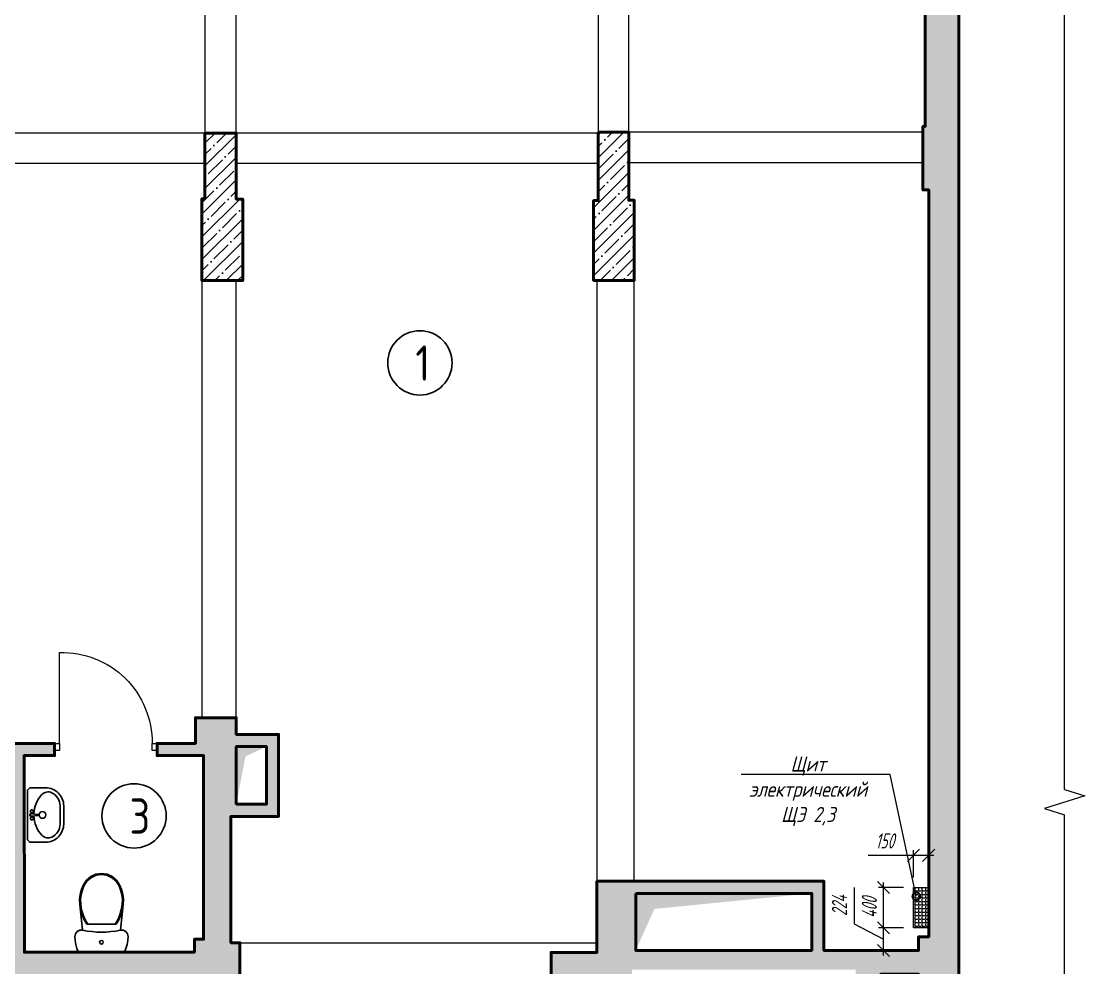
# Model space of a CAD drawing. Header units: millimetres. Extents: x -85477 to 745244, y -3684 to 128206.
# Drawn here: x 648261 to 658800, y 78401 to 87779 of the extents above; entities that cross this region are included whole.
import ezdxf
from ezdxf import colors
from ezdxf.entities.mleader import LeaderData, LeaderLine
from ezdxf.math import Vec2, Vec3

# ---------------------------------------------------------------- set-up
doc = ezdxf.new("R2010")
doc.units = ezdxf.units.MM
doc.linetypes.add('ACAD_ISO02W100', pattern=[15, 12, -3])
doc.layers.add('SANTEH', color=30, linetype='Continuous')
for name, color, linetype, lineweight in [('РАЗМЕРЫ', 5, 'Continuous', 15), ('СТЕНЫ 01', 7, 'Continuous', 50), ('ТЕКСТ', 106, 'Continuous', 20)]:
    doc.layers.add(name, color=color, linetype=linetype, lineweight=lineweight)
doc.layers.add('ШТРИХОВКА', color=3, linetype='Continuous', transparency=0.5)
doc.styles.add('ism - 01', font='simplex.shx', dxfattribs={"width": 0.62, "oblique": 15, "height": 150})
doc.styles.add('ism - 02', font='simplex.shx', dxfattribs={"width": 0.8, "oblique": 15, "height": 150})
doc.styles.add('TITLE', font='romant.shx', dxfattribs={"width": 0.8})
doc.dimstyles.new('ism - 01', dxfattribs={"dimtxt": 150, "dimasz": 120, "dimexe": 50, "dimexo": 100, "dimgap": 65, "dimtad": 1, "dimdec": 0, "dimtxsty": 'ism - 01', "dimblk": 'OBLIQUE', "dimcen": 0, "dimdle": 50, "dimadec": 0, "dimazin": 0, "dimtfac": 1, "dimtdec": 0, "dimtmove": 0, "dimatfit": 3, "dimldrblk": 'OBLIQUE', "dimfxl": 1, "dimlwd": -1, "dimlwe": -1, "dimarcsym": 0})

# ---------------------------------------------------------------- blocks, each defined once
blk = doc.blocks.new('*U125')
at = {"layer": 'РАЗМЕРЫ', "color": 0, "ltscale": 100}
for p, q in [((0, -11842.5), (0, 200)), ((200, -11905), (-200, -12030)), ((0, -11842.5), (200, -11905)), ((-200, -12030), (0, -12092.5)), ((0, -24135), (0, -12092.5))]:
    blk.add_line(p, q, dxfattribs=at)
blk = doc.blocks.new('WC LT_99')
at = {"layer": 'SANTEH', "linetype": 'Continuous'}
for p, q in [((17.6, 619.2), (7.9, 587.1)), ((31.1, 650), (17.6, 619.2)), ((408.9, 650), (31.1, 650)), ((422.4, 619.2), (408.9, 650)), ((432.1, 587.1), (422.4, 619.2)), ((2, 554), (0, 520.5)), ((7.9, 587.1), (2, 554)), ((438, 554), (432.1, 587.1)), ((440, 520.5), (438, 554)), ((0, 520.5), (5.1, 497.8)), ((5.1, 497.8), (19.5, 479.5)), ((19.5, 479.5), (40.4, 469.1)), ((40.4, 469.1), (63.7, 468.6)), ((63.7, 468.6), (41, 257)), ((376.3, 468.6), (399.6, 469.1)), ((399, 257), (376.3, 468.6)), ((399.6, 469.1), (420.5, 479.5)), ((420.5, 479.5), (434.9, 497.8)), ((434.9, 497.8), (440, 520.5)), ((76.7, 381.4), (60, 341.4)), ((85.7, 381.4), (68.5, 341.2)), ((97.9, 419.3), (76.7, 381.4)), ((107.5, 419.3), (85.7, 381.4)), ((342.1, 419.3), (97.9, 419.3)), ((354.3, 381.4), (332.5, 419.3)), ((363.3, 381.4), (342.1, 419.3)), ((371.5, 341.2), (354.3, 381.4)), ((380, 341.4), (363.3, 381.4)), ((48.1, 299.7), (41, 257)), ((60, 341.4), (48.1, 299.7)), ((56.2, 299.2), (49, 256.1)), ((68.5, 341.2), (56.2, 299.2)), ((383.8, 299.2), (371.5, 341.2)), ((391.9, 299.7), (380, 341.4)), ((391, 256.1), (383.8, 299.2)), ((399, 257), (391.9, 299.7)), ((41, 257), (39.4, 214.7)), ((39.4, 214.7), (43.9, 172.6)), ((49, 256.1), (47.5, 215)), ((47.5, 215), (51.9, 174)), ((388.1, 174), (392.5, 215)), ((392.5, 215), (391, 256.1)), ((396.1, 172.6), (400.6, 214.7)), ((400.6, 214.7), (399, 257)), ((43.9, 172.6), (54.3, 131.6)), ((51.9, 174), (62, 134.1)), ((54.3, 131.6), (70.5, 92.4)), ((62, 134.1), (77.7, 96)), ((70.5, 92.4), (96.5, 54.4)), ((77.7, 96), (102.5, 59.8)), ((337.5, 59.8), (362.3, 96)), ((343.5, 54.4), (369.5, 92.4)), ((362.3, 96), (378, 134.1)), ((369.5, 92.4), (385.7, 131.6)), ((378, 134.1), (388.1, 174)), ((385.7, 131.6), (396.1, 172.6)), ((96.5, 54.4), (132, 25)), ((102.5, 59.8), (136.3, 31.8)), ((132, 25), (174.3, 6.4)), ((136.3, 31.8), (176.5, 14.1)), ((174.3, 6.4), (220, 0)), ((176.5, 14.1), (220, 8)), ((220, 8), (263.5, 14.1)), ((220, 0), (265.7, 6.4)), ((263.5, 14.1), (303.7, 31.8)), ((265.7, 6.4), (308, 25)), ((303.7, 31.8), (337.5, 59.8)), ((308, 25), (343.5, 54.4))]:
    blk.add_line(p, q, dxfattribs=at)
blk.add_lwpolyline([(376.3, 468.6), (337.6, 475.4), (298.5, 480.3), (259.3, 483.3), (220, 484.3), (180.7, 483.3), (141.5, 480.3), (102.4, 475.4), (63.7, 468.6)], dxfattribs=at)
blk.add_circle((220, 567.4), 15, dxfattribs=at)
blk = doc.blocks.new('s_46')
at = {"ltscale": 600}
h = blk.add_hatch(color=256, dxfattribs=at)
edge = h.paths.add_edge_path()
edge.add_line((13.5, 62), (14.2, 54.1))
edge.add_ellipse((4.2, 52.3), major_axis=(-10.1, 0), ratio=1, start_angle=540, end_angle=550.17546, ccw=False)
edge.add_arc((4.2, 52.3), 10.1, 270, 360, ccw=False)
edge.add_line((4.2, 42.2), (4.2, 41.3))
edge.add_line((4.2, 41.3), (11.9, 41.3))
edge.add_arc((4.2, 52.3), 13.4, 304.69813, 406.48477)
h.paths.add_polyline_path([(4.2, 41.3), (-3.4, 41.3, 0.152567), (4.2, 38.9)])
h.paths.add_polyline_path([(11.9, 41.3), (4.2, 41.3), (4.2, 38.9, 0.152567)])
h.paths.add_polyline_path([(-5.7, 54.1), (-5, 62, 0.475833), (-3.4, 41.3), (4.2, 41.3), (4.2, 42.2, -0.46724)])
for p, q in [((-5.9, 52.3), (-0.7, 110.5)), ((-5.9, 52.3), (-0.7, 110.5)), ((9.1, 110.5), (14.2, 54.1)), ((14.3, 52.3), (9.1, 110.5)), ((14.2, 54.1), (14.3, 52.3))]:
    blk.add_line(p, q, dxfattribs=at)
blk.add_lwpolyline([(-220.8, 171.3, -0.414214), (-70.8, 321.3), (79.2, 321.3, -0.414214), (229.2, 171.3), (229.2, 41.3), (209.2, 21.3), (-200.8, 21.3), (-220.8, 41.3)], format="xyb", close=True, dxfattribs=at)
blk.add_lwpolyline([(12.3, 75.4, 0.181638), (172.2, 141.5, 0.326351), (187.7, 222.7, 0.289814), (79.2, 291.3), (-70.8, 291.3, 0.289814), (-179.2, 222.7, 0.326351), (-163.8, 141.5, 0.181638), (-3.8, 75.4)], format="xyb", dxfattribs=at)
for points in [[(-16.8, 67.4), (-17, 67.5), (-17.2, 67.6), (-17.4, 67.6), (-17.6, 67.7), (-17.8, 67.8), (-18, 67.9), (-18.1, 68.1), (-18.2, 68.2), (-18.3, 68.4), (-18.4, 68.6), (-18.5, 68.8), (-18.7, 68.9), (-18.8, 69.1), (-18.9, 69.2), (-19.1, 69.3), (-19.3, 69.3), (-19.5, 69.3), (-19.7, 69.4), (-19.9, 69.4), (-20.1, 69.4), (-20.3, 69.4), (-20.5, 69.5), (-20.7, 69.6), (-20.8, 69.7), (-21, 69.9), (-21.1, 70), (-21.3, 70.2), (-21.4, 70.3), (-21.5, 70.4), (-21.7, 70.5), (-21.9, 70.5), (-22.1, 70.5), (-22.3, 70.5), (-22.5, 70.5), (-22.7, 70.4), (-22.9, 70.4), (-23.1, 70.4), (-23.3, 70.4), (-23.5, 70.5), (-23.7, 70.6), (-23.9, 70.7), (-24, 70.8), (-24.2, 70.9), (-24.4, 71), (-24.6, 71.1), (-24.7, 71.1), (-24.9, 71.1), (-25.1, 71), (-25.3, 71), (-25.5, 70.9), (-25.7, 70.8), (-25.9, 70.7), (-26.1, 70.6), (-26.3, 70.6), (-26.5, 70.6), (-26.7, 70.6), (-26.9, 70.7), (-27.1, 70.8), (-27.3, 70.8), (-27.5, 70.9), (-27.7, 70.9), (-27.8, 70.9), (-28, 70.8), (-28.2, 70.8), (-28.3, 70.6), (-28.5, 70.5), (-28.7, 70.4), (-28.9, 70.3), (-29.1, 70.2), (-29.3, 70.1), (-29.6, 70.1), (-29.9, 70.1), (-30.2, 70.1), (-30.5, 70), (-30.8, 69.8), (-31.1, 69.5), (-31.4, 69), (-31.6, 68.4), (-32.3, 68.5), (-32.8, 68.4), (-33.2, 68.3), (-33.5, 68.1), (-33.7, 67.8), (-33.9, 67.6), (-34, 67.3), (-34.1, 67.1), (-34.3, 66.9), (-34.5, 66.7), (-34.7, 66.6), (-34.9, 66.5), (-35.1, 66.4), (-35.2, 66.3), (-35.4, 66.2), (-35.5, 66), (-35.6, 65.9), (-35.6, 65.7), (-35.7, 65.5), (-35.7, 65.3), (-35.7, 65.1), (-35.8, 64.9), (-35.8, 64.7), (-35.9, 64.5), (-36, 64.3), (-36.2, 64.2), (-36.3, 64), (-36.5, 63.9), (-36.6, 63.8), (-36.8, 63.6), (-36.9, 63.5), (-37, 63.3), (-37, 63.1), (-37, 63), (-37, 62.8), (-37, 62.6), (-37, 62.3), (-37, 62.1), (-37, 61.9), (-37, 61.7), (-37.1, 61.5), (-37.2, 61.4), (-37.3, 61.2), (-37.4, 61), (-37.5, 60.8), (-37.6, 60.7), (-37.7, 60.5), (-37.8, 60.3), (-37.8, 60.1), (-37.7, 60), (-37.7, 59.8), (-37.6, 59.6), (-37.5, 59.4), (-37.4, 59.2), (-37.4, 59), (-37.4, 58.8), (-37.4, 58.6), (-37.4, 58.4), (-37.5, 58.2), (-37.6, 58), (-37.7, 57.8), (-37.7, 57.6), (-37.8, 57.4), (-37.8, 57.2), (-37.7, 57.1), (-37.6, 56.9), (-37.5, 56.7), (-37.4, 56.6), (-37.3, 56.4), (-37.2, 56.2), (-37.1, 56), (-37, 55.8), (-37, 55.6), (-37, 55.4), (-37, 55.2), (-37, 55), (-37, 54.8), (-37, 54.6), (-37, 54.4), (-37, 54.2), (-36.9, 54.1), (-36.8, 53.9), (-36.6, 53.8), (-36.5, 53.7), (-36.3, 53.5), (-36.2, 53.4), (-36, 53.2), (-35.9, 53.1), (-35.8, 52.9), (-35.8, 52.7), (-35.7, 52.5), (-35.7, 52.3), (-35.7, 52.1), (-35.6, 51.9), (-35.6, 51.7), (-35.5, 51.5), (-35.4, 51.4), (-35.2, 51.3), (-35.1, 51.2), (-34.9, 51.1), (-34.7, 51), (-34.5, 50.9), (-34.3, 50.8), (-34.2, 50.7), (-34, 50.5), (-33.9, 50.3), (-33.8, 50.1), (-33.8, 49.9), (-33.7, 49.8), (-33.6, 49.6), (-33.5, 49.4), (-33.4, 49.3), (-33.2, 49.2), (-33.1, 49.1), (-32.9, 49.1), (-32.7, 49), (-32.5, 49), (-32.2, 48.9), (-32.1, 48.9), (-31.9, 48.8), (-31.7, 48.7), (-31.6, 48.5), (-31.4, 48.3), (-31.3, 48.2), (-31.2, 48), (-31.1, 47.9), (-30.9, 47.7), (-30.8, 47.6), (-30.6, 47.6), (-30.4, 47.5), (-30.2, 47.5), (-30, 47.6), (-29.8, 47.6), (-29.6, 47.6), (-29.4, 47.6), (-29.2, 47.5), (-29, 47.4), (-28.8, 47.3), (-28.7, 47.2), (-28.5, 47.1), (-28.3, 46.9), (-28.2, 46.8), (-28, 46.7), (-27.8, 46.7), (-27.7, 46.7), (-27.5, 46.7), (-27.3, 46.7), (-27.1, 46.8), (-26.9, 46.9), (-26.7, 46.9), (-26.5, 47), (-26.3, 47), (-26.1, 46.9), (-25.9, 46.9), (-25.7, 46.8), (-25.5, 46.7), (-25.3, 46.6), (-25.1, 46.5), (-24.9, 46.5), (-24.7, 46.5), (-24.6, 46.5), (-24.4, 46.6), (-24.2, 46.7), (-24, 46.8), (-23.9, 46.9), (-23.7, 47), (-23.5, 47.1), (-23.3, 47.1), (-23.1, 47.2), (-22.9, 47.2), (-22.7, 47.1), (-22.5, 47.1), (-22.3, 47), (-22.1, 47), (-21.9, 47), (-21.7, 47.1), (-21.5, 47.1), (-21.4, 47.2), (-21.3, 47.4), (-21.1, 47.5), (-21, 47.7), (-20.8, 47.8), (-20.7, 48), (-20.5, 48.1), (-20.3, 48.1), (-20.1, 48.2), (-19.9, 48.2), (-19.7, 48.2), (-19.5, 48.2), (-19.3, 48.2), (-19.1, 48.3), (-18.9, 48.4), (-18.8, 48.5), (-18.7, 48.6), (-18.5, 48.8), (-18.4, 49), (-18.3, 49.2), (-18.2, 49.3), (-18.1, 49.5), (-18, 49.7), (-17.8, 49.8), (-17.6, 49.9), (-17.4, 49.9), (-17.2, 50), (-17, 50.1), (-16.8, 50.1), (-16.7, 50.2), (-16.5, 50.3), (-16.4, 50.5), (-16.3, 50.7), (-16.3, 50.8), (-16.2, 51), (-16.2, 51.3), (-16.1, 51.5), (-16, 51.6), (-15.9, 51.8), (-15.8, 52), (-15.6, 52.1), (-15.5, 52.2), (-15.3, 52.3), (-15.1, 52.4), (-15, 52.6), (-14.8, 52.7), (-14.7, 52.8), (-14.7, 53), (-14.6, 53.2), (-14.6, 53.4), (-14.6, 53.6), (-14.6, 53.8), (-14.6, 54), (-14.6, 54.2), (-14.5, 54.4), (-14.4, 54.6), (-14.3, 54.8), (-14.2, 54.9), (-14, 55.1), (-13.9, 55.2), (-13.7, 55.4), (-13.6, 55.5), (-13.6, 55.7), (-13.6, 55.9), (-13.6, 56.1), (-13.6, 56.3), (-13.7, 56.5), (-13.7, 56.7), (-13.8, 56.9), (-13.8, 57.1), (-13.8, 57.3), (-13.7, 57.5), (-13.7, 57.7), (-13.6, 57.9), (-13.5, 58.1), (-13.4, 58.2), (-13.3, 58.4), (-13.2, 58.6), (-13.2, 58.8), (-13.2, 59), (-13.3, 59.1), (-13.4, 59.3), (-13.5, 59.5), (-13.6, 59.7), (-13.7, 59.9), (-13.7, 60.1), (-13.8, 60.3), (-13.8, 60.5), (-13.8, 60.7), (-13.7, 60.9), (-13.7, 61.1), (-13.6, 61.3), (-13.6, 61.5), (-13.6, 61.7), (-13.6, 61.9), (-13.6, 62), (-13.7, 62.2), (-13.9, 62.3), (-14, 62.5), (-14.2, 62.6), (-14.3, 62.8), (-14.4, 63), (-14.5, 63.1), (-14.6, 63.3), (-14.6, 63.5), (-14.6, 63.8), (-14.6, 64), (-14.6, 64.2), (-14.6, 64.4), (-14.7, 64.6), (-14.7, 64.7), (-14.8, 64.9), (-15, 65), (-15.1, 65.1), (-15.3, 65.2), (-15.5, 65.3), (-15.6, 65.5), (-15.8, 65.6), (-15.9, 65.7), (-16, 65.9), (-16.1, 66.1), (-16.2, 66.3), (-16.2, 66.5), (-16.3, 66.7), (-16.3, 66.9), (-16.4, 67.1), (-16.5, 67.2), (-16.7, 67.3)], [(22.1, 61.1), (22, 61.3), (22, 61.5), (22, 61.7), (22, 61.9), (22.1, 62), (22.2, 62.2), (22.3, 62.3), (22.4, 62.5), (22.6, 62.6), (22.7, 62.8), (22.8, 63), (22.9, 63.1), (23, 63.3), (23, 63.5), (23, 63.8), (23, 64), (23, 64.2), (23, 64.4), (23.1, 64.6), (23.1, 64.7), (23.2, 64.9), (23.4, 65), (23.5, 65.1), (23.7, 65.2), (23.9, 65.3), (24.1, 65.5), (24.2, 65.6), (24.4, 65.7), (24.5, 65.9), (24.5, 66.1), (24.6, 66.3), (24.7, 66.5), (24.7, 66.7), (24.8, 66.9), (24.9, 67.1), (25, 67.2), (25.1, 67.3), (25.3, 67.4), (25.4, 67.5), (25.6, 67.6), (25.8, 67.6), (26, 67.7), (26.2, 67.8), (26.4, 67.9), (26.5, 68.1), (26.7, 68.2), (26.8, 68.4), (26.9, 68.6), (27, 68.8), (27.1, 68.9), (27.2, 69.1), (27.3, 69.2), (27.5, 69.3), (27.7, 69.3), (27.9, 69.3), (28.1, 69.4), (28.3, 69.4), (28.5, 69.4), (28.7, 69.4), (28.9, 69.5), (29.1, 69.6), (29.2, 69.7), (29.4, 69.9), (29.5, 70), (29.7, 70.2), (29.8, 70.3), (30, 70.4), (30.1, 70.5), (30.3, 70.5), (30.5, 70.5), (30.7, 70.5), (30.9, 70.5), (31.1, 70.4), (31.3, 70.4), (31.5, 70.4), (31.7, 70.4), (31.9, 70.5), (32.1, 70.6), (32.3, 70.7), (32.5, 70.8), (32.6, 70.9), (32.8, 71), (33, 71.1), (33.2, 71.1), (33.4, 71.1), (33.5, 71), (33.7, 71), (33.9, 70.9), (34.1, 70.8), (34.3, 70.7), (34.5, 70.6), (34.7, 70.6), (34.9, 70.6), (35.1, 70.6), (35.3, 70.7), (35.5, 70.8), (35.7, 70.8), (35.9, 70.9), (36.1, 70.9), (36.3, 70.9), (36.4, 70.8), (36.6, 70.8), (36.8, 70.6), (36.9, 70.5), (37.1, 70.4), (37.3, 70.3), (37.5, 70.2), (37.8, 70.1), (38, 70.1), (38.3, 70.1), (38.6, 70.1), (38.9, 70), (39.2, 69.8), (39.5, 69.5), (39.8, 69), (40.1, 68.4), (40.7, 68.5), (41.3, 68.4), (41.7, 68.3), (42, 68.1), (42.2, 67.8), (42.3, 67.6), (42.4, 67.3), (42.6, 67.1), (42.7, 66.9), (42.9, 66.7), (43.1, 66.6), (43.3, 66.5), (43.5, 66.4), (43.6, 66.3), (43.8, 66.2), (43.9, 66), (44, 65.9), (44.1, 65.7), (44.1, 65.5), (44.1, 65.3), (44.2, 65.1), (44.2, 64.9), (44.2, 64.7), (44.3, 64.5), (44.4, 64.3), (44.6, 64.2), (44.7, 64), (44.9, 63.9), (45.1, 63.8), (45.2, 63.6), (45.3, 63.5), (45.4, 63.3), (45.5, 63.1), (45.5, 63), (45.5, 62.8), (45.4, 62.6), (45.4, 62.3), (45.4, 62.1), (45.4, 61.9), (45.4, 61.7), (45.5, 61.5), (45.6, 61.4), (45.7, 61.2), (45.8, 61), (46, 60.8), (46.1, 60.7), (46.1, 60.5), (46.2, 60.3), (46.2, 60.1), (46.1, 60), (46.1, 59.8), (46, 59.6), (45.9, 59.4), (45.9, 59.2), (45.8, 59), (45.8, 58.8), (45.8, 58.6), (45.9, 58.4), (45.9, 58.2), (46, 58), (46.1, 57.8), (46.1, 57.6), (46.2, 57.4), (46.2, 57.2), (46.1, 57.1), (46.1, 56.9), (46, 56.7), (45.8, 56.6), (45.7, 56.4), (45.6, 56.2), (45.5, 56), (45.4, 55.8), (45.4, 55.6), (45.4, 55.4), (45.4, 55.2), (45.4, 55), (45.5, 54.8), (45.5, 54.6), (45.5, 54.4), (45.4, 54.2), (45.3, 54.1), (45.2, 53.9), (45.1, 53.8), (44.9, 53.7), (44.7, 53.5), (44.6, 53.4), (44.4, 53.2), (44.3, 53.1), (44.2, 52.9), (44.2, 52.7), (44.2, 52.5), (44.1, 52.3), (44.1, 52.1), (44.1, 51.9), (44, 51.7), (43.9, 51.5), (43.8, 51.4), (43.6, 51.3), (43.5, 51.2), (43.3, 51.1), (43.1, 51), (42.9, 50.9), (42.7, 50.8), (42.6, 50.7), (42.5, 50.5), (42.4, 50.3), (42.3, 50.1), (42.2, 49.9), (42.1, 49.8), (42, 49.6), (41.9, 49.4), (41.8, 49.3), (41.7, 49.2), (41.5, 49.1), (41.3, 49.1), (41.1, 49), (40.9, 49), (40.7, 48.9), (40.5, 48.9), (40.3, 48.8), (40.1, 48.7), (40, 48.5), (39.9, 48.3), (39.7, 48.2), (39.6, 48), (39.5, 47.9), (39.4, 47.7), (39.2, 47.6), (39, 47.6), (38.8, 47.5), (38.6, 47.5), (38.4, 47.6), (38.2, 47.6), (38, 47.6), (37.8, 47.6), (37.6, 47.5), (37.4, 47.4), (37.2, 47.3), (37.1, 47.2), (36.9, 47.1), (36.8, 46.9), (36.6, 46.8), (36.4, 46.7), (36.3, 46.7), (36.1, 46.7), (35.9, 46.7), (35.7, 46.7), (35.5, 46.8), (35.3, 46.9), (35.1, 46.9), (34.9, 47), (34.7, 47), (34.5, 46.9), (34.3, 46.9), (34.1, 46.8), (33.9, 46.7), (33.7, 46.6), (33.5, 46.5), (33.4, 46.5), (33.2, 46.5), (33, 46.5), (32.8, 46.6), (32.6, 46.7), (32.5, 46.8), (32.3, 46.9), (32.1, 47), (31.9, 47.1), (31.7, 47.1), (31.5, 47.2), (31.3, 47.2), (31.1, 47.1), (30.9, 47.1), (30.7, 47), (30.5, 47), (30.3, 47), (30.1, 47.1), (30, 47.1), (29.8, 47.2), (29.7, 47.4), (29.5, 47.5), (29.4, 47.7), (29.2, 47.8), (29.1, 48), (28.9, 48.1), (28.7, 48.1), (28.5, 48.2), (28.3, 48.2), (28.1, 48.2), (27.9, 48.2), (27.7, 48.2), (27.5, 48.3), (27.3, 48.4), (27.2, 48.5), (27.1, 48.6), (27, 48.8), (26.9, 49), (26.8, 49.2), (26.7, 49.3), (26.5, 49.5), (26.4, 49.7), (26.2, 49.8), (26, 49.9), (25.8, 49.9), (25.6, 50), (25.4, 50.1), (25.3, 50.1), (25.1, 50.2), (25, 50.3), (24.9, 50.5), (24.8, 50.7), (24.7, 50.8), (24.7, 51), (24.6, 51.3), (24.5, 51.5), (24.5, 51.6), (24.4, 51.8), (24.2, 52), (24.1, 52.1), (23.9, 52.2), (23.7, 52.3), (23.5, 52.4), (23.4, 52.6), (23.2, 52.7), (23.1, 52.8), (23.1, 53), (23, 53.2), (23, 53.4), (23, 53.6), (23, 53.8), (23, 54), (23, 54.2), (22.9, 54.4), (22.8, 54.6), (22.7, 54.8), (22.6, 54.9), (22.4, 55.1), (22.3, 55.2), (22.2, 55.4), (22.1, 55.5), (22, 55.7), (22, 55.9), (22, 56.1), (22, 56.3), (22.1, 56.5), (22.1, 56.7), (22.2, 56.9), (22.2, 57.1), (22.2, 57.3), (22.2, 57.5), (22.1, 57.7), (22, 57.9), (21.9, 58.1), (21.8, 58.2), (21.7, 58.4), (21.6, 58.6), (21.6, 58.8), (21.6, 59), (21.7, 59.1), (21.8, 59.3), (21.9, 59.5), (22, 59.7), (22.1, 59.9), (22.2, 60.1), (22.2, 60.3), (22.2, 60.5), (22.2, 60.7), (22.1, 60.9)]]:
    blk.add_lwpolyline(points, close=True, dxfattribs=at)
blk.add_circle((4.2, 146.3), 28, dxfattribs=at)
for centre, radius, start, end in [((4.2, 108.2), 5.42, 24.6783, 155.3217), ((4.2, 52.3), 10.1, 169.82454, 0)]:
    blk.add_arc(centre, radius, start, end, dxfattribs=at)
for centre, major_axis, ratio, start_param, end_param in [((4.2, 110.5), (-4.93, 0), 0.641024, 3.141593, 6.283185), ((4.2, 52.3), (-10.1, 0), 1, 6.10559, 9.602373)]:
    blk.add_ellipse(centre, major_axis=major_axis, ratio=ratio, start_param=start_param, end_param=end_param, dxfattribs=at)
blk = doc.blocks.new('_DotSmall')
at = {"color": 0, "linetype": 'ByBlock', "const_width": 0.5}
blk.add_lwpolyline([(-0.0625, 0, 1), (0.0625, 0, 1)], format="xyb", close=True, dxfattribs=at)
blk = doc.blocks.new('_Oblique')
at = {"color": 0, "lineweight": -2}
blk.add_line((-0.5, -0.5), (0.5, 0.5), dxfattribs=at)
blk = doc.blocks.new('*D162')
at = {"layer": 'Defpoints', "color": 0}
for p in [(656806, 78797), (657104, 78797), (657154, 78573)]:
    blk.add_point(p, dxfattribs=at)
at = {"layer": 'РАЗМЕРЫ', "color": 0}
for p, q in [((656515, 79196), (656515, 78837)), ((656515, 78837), (656806, 78685)), ((656806, 78523), (656806, 78847)), ((657004, 78797), (656756, 78797)), ((657054, 78573), (656756, 78573))]:
    blk.add_line(p, q, dxfattribs=at)
at = {"layer": 'РАЗМЕРЫ', "color": 0, "xscale": 120, "yscale": 120, "zscale": 120}
for p, rotation in [((656806, 78797), 90), ((656806, 78573), 270)]:
    blk.add_blockref('_Oblique', p, dxfattribs=dict(at, rotation=rotation))
at = {"layer": 'РАЗМЕРЫ', "color": 0, "insert": (656370, 79016), "char_height": 150, "attachment_point": 5, "rotation": 90, "style": 'ism - 01'}
blk.add_mtext('224', dxfattribs=at)
blk = doc.blocks.new('*D163')
at = {"layer": 'Defpoints', "color": 0}
for p in [(656806, 79197), (657104, 79197), (657054, 78797)]:
    blk.add_point(p, dxfattribs=at)
at = {"layer": 'РАЗМЕРЫ', "color": 0}
for p, q in [((657004, 79197), (656756, 79197)), ((656806, 78747), (656806, 79247)), ((656954, 78797), (656756, 78797))]:
    blk.add_line(p, q, dxfattribs=at)
at = {"layer": 'РАЗМЕРЫ', "color": 0, "xscale": 120, "yscale": 120, "zscale": 120}
for p, rotation in [((656806, 79197), 90), ((656806, 78797), 270)]:
    blk.add_blockref('_Oblique', p, dxfattribs=dict(at, rotation=rotation))
at = {"layer": 'РАЗМЕРЫ', "color": 0, "insert": (656666, 78997), "char_height": 150, "attachment_point": 5, "rotation": 90, "style": 'ism - 01'}
blk.add_mtext('400', dxfattribs=at)
blk = doc.blocks.new('*D540')
at = {"layer": 'Defpoints', "color": 0}
for p in [(657104, 79515), (657104, 79197), (657254, 79197)]:
    blk.add_point(p, dxfattribs=at)
at = {"layer": 'РАЗМЕРЫ', "color": 0, "linetype": 'Continuous'}
for p, q in [((657104, 79515), (656654, 79515)), ((657104, 79297), (657104, 79565)), ((657304, 79515), (657104, 79515)), ((657254, 79297), (657254, 79565))]:
    blk.add_line(p, q, dxfattribs=at)
at = {"layer": 'РАЗМЕРЫ', "color": 0, "xscale": 120, "yscale": 120, "zscale": 120, "rotation": 180}
blk.add_blockref('_Oblique', (657104, 79515), dxfattribs=at)
at = {"layer": 'РАЗМЕРЫ', "color": 0, "xscale": 120, "yscale": 120, "zscale": 120}
blk.add_blockref('_Oblique', (657254, 79515), dxfattribs=at)
at = {"layer": 'РАЗМЕРЫ', "color": 0, "insert": (656819, 79658), "char_height": 150, "attachment_point": 5, "style": 'ism - 01'}
blk.add_mtext('150', dxfattribs=at)

msp = doc.modelspace()

# ---------------------------------------------------------------- hatches: boundary and pattern name
at = {"layer": 'РАЗМЕРЫ'}
h = msp.add_hatch(dxfattribs=at)
h.set_pattern_fill('ANGLE', color=6, scale=5)
h.set_pattern_definition([(0, (94548.616, -151.83), (0, 34.925), [25.4, -9.525]), (90, (94548.616, -151.83), (-34.925, 2e-15), [25.4, -9.525])])
h.paths.add_polyline_path([(657104.3, 78797.3), (657104.3, 79197.3), (657254.3, 79197.3), (657254.3, 78797.3)])
at = {"layer": 'ШТРИХОВКА', "true_color": 0x000000}
h = msp.add_hatch(dxfattribs=at)
h.set_pattern_fill('ANSI35', color=18, scale=25)
h.paths.add_polyline_path([(646764.3, 76160.3), (646480.3, 76160.3), (646480.3, 75600.3), (646764.3, 75600.3)], flags=16)
h.paths.add_polyline_path([(650391.3, 80021.3), (650691.3, 80021.3), (650691.3, 80593.3), (650391.3, 80593.3)], flags=16)
h.paths.add_polyline_path([(644796.2, 68894.3), (645791.3, 68894.3), (645791.3, 75600.3), (646091.3, 75600.3), (646091.3, 79603.3), (645842.3, 79603.3), (645842.3, 91189.3), (644796.2, 91189.4), (644796.2, 91609.4), (647394.3, 91609.4), (647394.3, 91189.3), (646242.3, 91189.3), (646242.3, 86690.3), (646599.3, 86690.3), (646599.3, 86047.3), (646699.3, 86047.3), (646699.3, 85233.3), (646554.3, 85233.3), (646554.3, 84078.3), (646109.3, 84078.3), (646109.3, 80623.3), (646854.3, 80623.3), (646854.3, 80503.3), (646109.3, 80503.3), (646109.3, 79978.3), (646739.9, 79978.3), (646739.9, 79553.3), (646539.5, 79553.3), (646539.5, 78543.3), (648169.5, 78543.3), (648169.5, 80503.3), (647868.3, 80503.3), (647868.3, 80623.3), (648590.6, 80623.3), (648590.6, 80503.3), (648289.5, 80503), (648291.5, 78555.1), (649977.3, 78555.5), (649977.5, 78683.6), (650067.1, 78683.1), (650067, 80503), (649987.3, 80503), (649987.3, 80503.3), (649607.3, 80503.3), (649607.3, 80623.3), (649987.3, 80623.3), (649987.3, 80878.3), (650391.3, 80878.3), (650391.3, 80713.3), (650811.3, 80713.3), (650811.3, 79901.3), (650338.3, 79901.3), (650338.3, 78649.3), (650428.3, 78649.3), (650428.3, 78229.3), (646480.3, 78229.3), (646480.3, 76280.3), (646884.3, 76280.3), (646884.3, 75480.3), (646686.3, 75480.3), (646686.3, 75210.3), (646091.3, 75210.3), (646091.3, 70568.3), (646529.3, 70568.3), (646529.3, 69418.3), (646679.3, 69418.3), (646679.3, 68894.3), (646969.3, 68894.3), (646969.3, 68360.3), (644796.2, 68360.3)])
h = msp.add_hatch(dxfattribs=at)
h.set_pattern_fill('ANSI35', color=18, scale=25)
h.paths.add_polyline_path([(654350.3, 79138.3), (656095.3, 79138.3), (656095.3, 78573.3), (654350.3, 78573.3)], flags=16)
h.paths.add_polyline_path([(658600.5, 68897.9), (658600.5, 68358.3), (656164.3, 68358.3), (656164.3, 68898.3), (656446.3, 68898.3), (656446.3, 75274.3), (656556.3, 75274.3), (656556.3, 75850.3), (654363.3, 75850.3), (654363.3, 76524.3), (653667.3, 76524.3), (653667.3, 76027.3), (653267.3, 76027.3), (653267.3, 76834.3), (653512.3, 76834.3), (653512.3, 77019.3), (653652.3, 77019.3), (653652.3, 76869.3), (653697.3, 76869.3), (653697.3, 76741.3), (654820.3, 76741.3), (654820.3, 76581.3), (654562.3, 76581.3), (654562.3, 76031.3), (656527.3, 76031.2), (656527.3, 76581.5), (656082.8, 76581), (656082.8, 76831.5), (656528.6, 76831.2), (656530.8, 78381.3), (654315.3, 78381.3), (654315.3, 78259.3), (653647.3, 78259.3), (653647.3, 78029.3), (653512.3, 78029.3), (653512.3, 78553.3), (653965.3, 78553.3), (653965.3, 79258.3), (656215.3, 79258.3), (656215.3, 78573.3), (657154.3, 78573.3), (657154.3, 78708.3), (657254.3, 78708.3), (657254.3, 86108.3), (657196.3, 86108.3), (657196.3, 86738.3), (657219.3, 86738.3), (657219.3, 91173.3), (656821.3, 91173.3), (656821.3, 91609.3), (658600.5, 91609.3), (658600.5, 91189.3), (657554.3, 91189.3), (657554.3, 78288.3), (657154.3, 78288.3), (657154.3, 78335.9), (656779.3, 78336.8), (656779.3, 75850.3), (656677.8, 75850.3), (656677.8, 75274.3), (656746.3, 75274.3), (656746.3, 68902.8)])
h = msp.add_hatch(dxfattribs=at)
h.set_pattern_fill('ANSI35', color=18, scale=25)
h.paths.add_polyline_path([(653979.3, 86681.3), (654281.3, 86681.3), (654281.3, 86006.3), (654336.3, 86006.3), (654336.3, 85211.3), (653932.3, 85211.3), (653932.3, 86003.3), (653979.3, 86003.3)])
h.paths.add_polyline_path([(650081.3, 86672.3), (650391.3, 86672.3), (650391.3, 86017.3), (650456.3, 86017.3), (650456.3, 85209.3), (650051.3, 85209.3), (650051.3, 86021.3), (650081.3, 86021.3)])
at = {"layer": 'ШТРИХОВКА', "true_color": 0x636466}
h = msp.add_hatch(color=251, dxfattribs=at)
h.dxf.hatch_style = 1
h.paths.add_polyline_path([(650391.3, 80021.3), (650483.2, 80494.8), (650691.3, 80593.3), (650391.3, 80593.3)])
h = msp.add_hatch(color=251, dxfattribs=at)
h.dxf.hatch_style = 1
h.paths.add_polyline_path([(654350.3, 78573.3), (654535.5, 78984.1), (656095.3, 79138.3), (654350.3, 79138.3)])

# ---------------------------------------------------------------- linework, layer by layer
at = {"color": 1, "lineweight": 35}
msp.add_lwpolyline([(650391.3, 80593.3), (650691.3, 80593.3), (650691.3, 80021.3), (650391.3, 80021.3)], close=True, dxfattribs=at)
for centre in [(652211.5, 84394.6), (649378.6, 79906.1)]:
    msp.add_circle(centre, 318.6)
at = {"layer": 'РАЗМЕРЫ', "color": 0, "linetype": 'ACAD_ISO02W100', "ltscale": 0.5}
for points in [[(653979.3, 86681.3), (654281.3, 86681.3), (654281.3, 91175.3), (653979.3, 91175.3)], [(650081.3, 86672.3), (650391.3, 86672.3), (650391.3, 91166.3), (650081.3, 91166.3)], [(646599.3, 86672.3), (646599.3, 86372.3), (650081.3, 86372.3), (650081.3, 86672.3)], [(650391.3, 86672.3), (650391.3, 86372.3), (653979.3, 86372.3), (653979.3, 86672.3)], [(654281.3, 86681.3), (654281.3, 86381.3), (657196.3, 86381.3), (657196.3, 86681.3)], [(650051.3, 85209.3), (650051.3, 80878.3), (650391.3, 80878.3), (650391.3, 85209.3)], [(653965.3, 85211.3), (653965.3, 79258.3), (654336.3, 79258.3), (654336.3, 85211.3)], [(650428.3, 78649.3), (653965.3, 78649.3), (653965.3, 78553.3), (653512.3, 78553.3), (653512.3, 78229.3), (650428.3, 78229.3)]]:
    msp.add_lwpolyline(points, close=True, dxfattribs=at)
at = {"layer": 'РАЗМЕРЫ', "color": 30}
msp.add_lwpolyline([(648640.6, 80623.3), (648640.6, 81523.3, -0.4272815), (649557.3, 80623.3)], format="xyb", dxfattribs=at)
at = {"layer": 'РАЗМЕРЫ', "color": 0, "ltscale": 0.5}
msp.add_lwpolyline([(647868.3, 80623.3), (648590.6, 80623.3), (648590.6, 80503.3), (648289.5, 80503), (648291.5, 78555.1), (649977.3, 78555.5), (649977.5, 78683.6), (650067.1, 78683.1), (650067, 80503), (649987.3, 80503), (649987.3, 80503.3), (649607.3, 80503.3), (649607.3, 80623.3), (649987.3, 80623.3), (649987.3, 80878.3), (650391.3, 80878.3), (650391.3, 80713.3), (650811.3, 80713.3), (650811.3, 79901.3), (650338.3, 79901.3), (650338.3, 78649.3), (650428.3, 78649.3), (650428.3, 78229.3)], dxfattribs=at)
at = {"layer": 'РАЗМЕРЫ', "color": 30}
for points in [[(648590.6, 80623.3), (648640.6, 80623.3), (648640.6, 80553.3), (648590.6, 80553.3)], [(649557.3, 80623.3), (649607.3, 80623.3), (649607.3, 80553.3), (649557.3, 80553.3)]]:
    msp.add_lwpolyline(points, close=True, dxfattribs=at)
at = {"layer": 'РАЗМЕРЫ', "color": 6}
msp.add_lwpolyline([(657104.3, 78797.3), (657104.3, 79197.3), (657254.3, 79197.3), (657254.3, 78797.3)], close=True, dxfattribs=at)
at = {"layer": 'СТЕНЫ 01'}
for points in [[(658600.5, 91609.3), (656821.3, 91609.3), (656821.3, 91173.3), (657219.3, 91173.3), (657219.3, 86738.3), (657196.3, 86738.3), (657196.3, 86108.3), (657254.3, 86108.3), (657254.3, 78708.3), (657154.3, 78708.3), (657154.3, 78573.3), (656215.3, 78573.3), (656215.3, 79258.3), (653965.3, 79258.3), (653965.3, 78553.3), (653512.3, 78553.3), (653512.3, 78029.3)], [(658600.5, 68897.9), (656746.3, 68902.8), (656746.3, 75274.3), (656677.8, 75274.3), (656677.8, 75850.3), (656779.3, 75850.3), (656779.3, 78336.8), (657154.3, 78335.9), (657154.3, 78288.3), (657554.3, 78288.3), (657554.3, 91189.3), (658600.5, 91189.3)], [(647868.3, 80623.3), (648590.6, 80623.3), (648590.6, 80503.3), (648289.5, 80503.3), (648291.5, 78554.3), (649977.3, 78556), (649977.3, 78683.3), (650067, 78683.3), (650067, 80503), (649987.3, 80503), (649987.3, 80503.3), (649607.3, 80503.3), (649607.3, 80623.3), (649987.3, 80623.3), (649987.3, 80878.3), (650391.3, 80878.3), (650391.3, 80713.3), (650811.3, 80713.3), (650811.3, 79901.3), (650338.3, 79901.3), (650338.3, 78649.3), (650428.3, 78649.3), (650428.3, 78229.3)]]:
    msp.add_lwpolyline(points, dxfattribs=at)
for points in [[(650081.3, 86672.3), (650391.3, 86672.3), (650391.3, 86017.3), (650456.3, 86017.3), (650456.3, 85209.3), (650051.3, 85209.3), (650051.3, 86021.3), (650081.3, 86021.3)], [(653979.3, 86681.3), (654281.3, 86681.3), (654281.3, 86006.3), (654336.3, 86006.3), (654336.3, 85211.3), (653932.3, 85211.3), (653932.3, 86003.3), (653979.3, 86003.3)], [(650391.3, 80021.3), (650691.3, 80021.3), (650691.3, 80593.3), (650391.3, 80593.3)], [(654350.3, 79138.3), (656095.3, 79138.3), (656095.3, 78573.3), (654350.3, 78573.3)]]:
    msp.add_lwpolyline(points, close=True, dxfattribs=at)

# ---------------------------------------------------------------- block references
at = {"layer": 'SANTEH', "yscale": 1.2, "zscale": 1.2}
for name, p, xscale, rotation in [('s_46', (648296, 79910.2), -1.2, 270), ('WC LT_99', (649319.8, 79335.1), 1.2, 180)]:
    msp.add_blockref(name, p, dxfattribs=dict(at, xscale=xscale, rotation=rotation))
at = {"layer": 'РАЗМЕРЫ', "color": 0}
msp.add_blockref('*U125', (658600.5, 92009.3), dxfattribs=at)

# ---------------------------------------------------------------- texts
at = {"color": 0, "lineweight": 25, "char_height": 350, "attachment_point": 1, "style": 'TITLE'}
for s, insert in [('1', (652166.5, 84567.3)), ('3', (649333.5, 80078.8))]:
    msp.add_mtext_dynamic_manual_height_columns(s, width=6363.628, gutter_width=1500, heights=[0], dxfattribs=dict(at, insert=insert)).dxf.set("width", 4666.331)

# ---------------------------------------------------------------- next in the draw order: leaders
at = {"layer": 'ТЕКСТ', "color": 0}
ml = msp.add_multileader_mtext('Standard', dxfattribs=at)
ml.set_content('Щит электрический\\PЩЭ 2,3', style='ism - 02')
ml.set_leader_properties(linetype='ByLayer', lineweight=-1)
ml.set_arrow_properties(name='DOTSMALL')
ml.build(insert=Vec2(0, 0))
ml.multileader.update_dxf_attribs({"text_left_attachment_type": 6, "text_right_attachment_type": 6, "arrow_head_size": 150})
ctx = ml.context
ctx.base_point, ctx.char_height, ctx.arrow_head_size, ctx.plane_origin = Vec3(655370.9, 80315), 150, 150, Vec3(654287.4, 78289.4)
ctx.left_attachment, ctx.right_attachment, ctx.text_align_type = 6, 6, 1
notes = []
notes.append((ctx, [(1, (1, 1, 0), (656872.2, 80315), (-1, 0), 125.7, [(0, [(657130.4, 79108.9)], 0, [])])]))
ctx.mtext.insert, ctx.mtext.width, ctx.mtext.alignment, ctx.mtext.flow_direction = Vec3(656058.7, 80495), 1334.047, 2, 5
ctx.mtext.has_bg_fill, ctx.mtext.bg_color, ctx.mtext.bg_scale_factor, ctx.mtext.bg_transparency, ctx.mtext.use_window_bg_color = 1, -1073741824, 1.1, 0, 1
for ctx, leaders in notes:
    for number, flags, end, landing, length, lines in leaders:
        leader = LeaderData()
        leader.index, (leader.has_last_leader_line, leader.has_dogleg_vector, leader.attachment_direction) = number, flags
        leader.last_leader_point, leader.dogleg_vector, leader.dogleg_length = Vec3(end), Vec3(landing), length
        for number, points, colour, breaks in lines:
            line = LeaderLine()
            line.index, line.vertices, line.color, line.breaks = number, Vec3.list(points), colors.encode_raw_color(colour), breaks
            leader.lines.append(line)
        ctx.leaders.append(leader)

# ---------------------------------------------------------------- next in the draw order: linework, layer by layer
at = {"color": 1, "lineweight": 35}
msp.add_lwpolyline([(654350.3, 79138.3), (656095.3, 79138.3), (656095.3, 78573.3), (654350.3, 78573.3)], close=True, dxfattribs=at)

# ---------------------------------------------------------------- next in the draw order: dimensions: what is measured, and where the dimension line sits
at = {"layer": 'РАЗМЕРЫ'}
dim = msp.add_linear_dim(base=(657104.3, 79515), p1=(657254.3, 79197.3), p2=(657104.3, 79197.3), dimstyle='ism - 01', override={"dimfxl": 2}, dxfattribs=at)
dim.commit()
dim.dimension.update_dxf_attribs({"geometry": '*D540', "text_midpoint": (656819, 79658.1)})
dim = msp.add_linear_dim(base=(656806.3, 79197.3), p1=(657054.3, 78797.3), p2=(657104.3, 79197.3), angle=90, dimstyle='ism - 01', dxfattribs=at)
dim.commit()
dim.dimension.update_dxf_attribs({"geometry": '*D163', "text_midpoint": (656666.3, 78997.3)})
dim = msp.add_linear_dim(base=(656806.3, 78797.3), p1=(657154.3, 78573.3), p2=(657104.3, 78797.3), angle=90, dimstyle='ism - 01', override={"dimtmove": 1}, dxfattribs=at)
dim.commit()
dim.dimension.update_dxf_attribs({"geometry": '*D162', "text_midpoint": (656515.3, 78902), "dimtype": 160})

doc.saveas('drawing.dxf')
